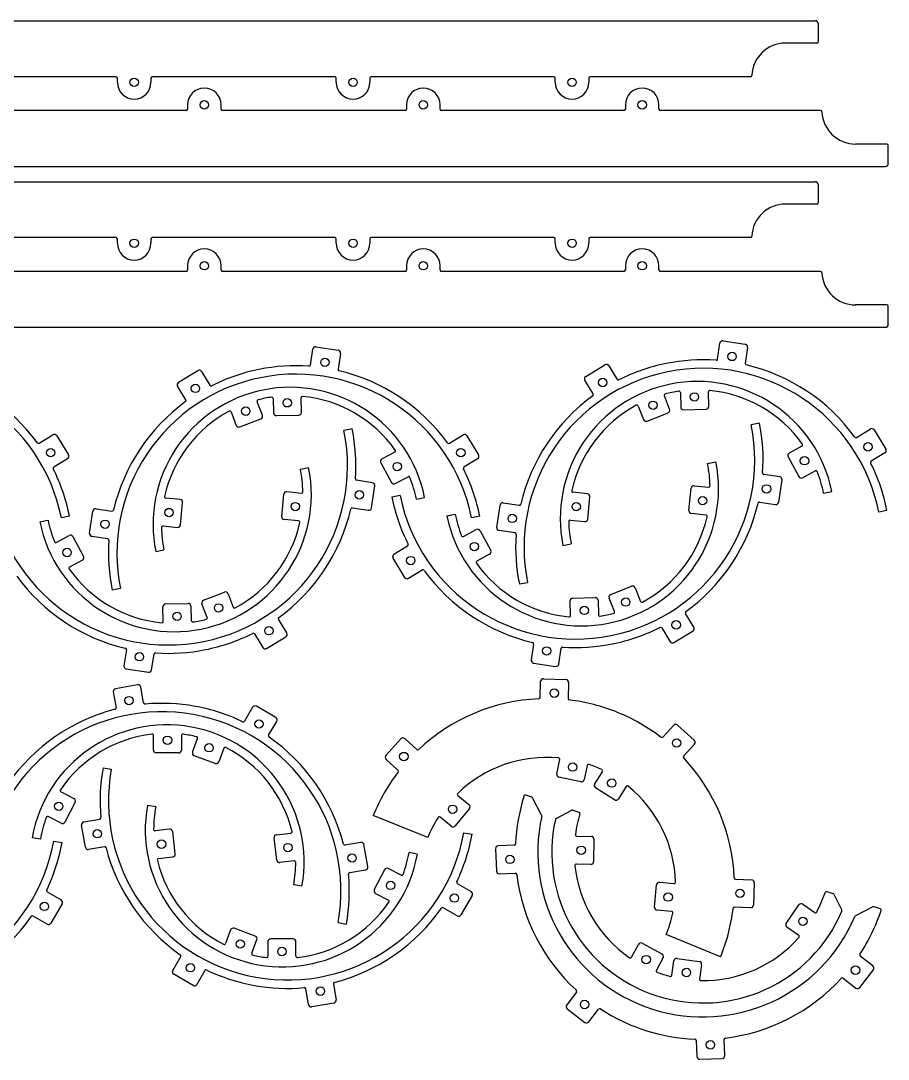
# Model space of a CAD drawing. Header units: millimetres. Extents: x -311 to 307, y -359 to 12.
# Drawn here: x -3.4 to 306.5, y -359 to 12.1 of the extents above; entities that cross this region are included whole.
import ezdxf

# ---------------------------------------------------------------- set-up
doc = ezdxf.new("R2010")
doc.units = ezdxf.units.MM
doc.header["$MEASUREMENT"] = 0
doc.layers.add('Default', color=18, linetype='Continuous', true_color=0x000000)

msp = doc.modelspace()

# ---------------------------------------------------------------- linework, layer by layer
at = {"layer": 'Default'}
for p, q in [((-284.52, 12.13), (-2.02, 12.13)), ((-2.02, 12.13), (280.48, 12.13)), ((281.48, 11.13), (281.48, 4.63)), ((280.98, 4.13), (269.79, 4.13)), ((-2.02, -7.87), (-34.64, -7.87)), ((30.59, -7.87), (-2.02, -7.87)), ((31.09, -9.87), (31.09, -8.37)), ((43.09, -8.37), (43.09, -9.87)), ((108.82, -7.87), (43.59, -7.87)), ((109.32, -9.87), (109.32, -8.37)), ((121.32, -8.37), (121.32, -9.87)), ((187.06, -7.87), (121.82, -7.87)), ((187.56, -9.87), (187.56, -8.37)), ((199.56, -8.37), (199.56, -9.87)), ((257.3, -7.87), (200.06, -7.87)), ((56.16, -17.93), (56.16, -19.43)), ((68.16, -19.43), (68.16, -17.93)), ((134.39, -17.93), (134.39, -19.43)), ((146.39, -19.43), (146.39, -17.93)), ((212.62, -17.93), (212.62, -19.43)), ((224.62, -19.43), (224.62, -17.93)), ((23.04, -19.93), (-9.57, -19.93)), ((55.66, -19.93), (23.04, -19.93)), ((133.89, -19.93), (68.66, -19.93)), ((212.12, -19.93), (146.89, -19.93)), ((282.36, -19.93), (225.12, -19.93)), ((306.04, -31.93), (294.85, -31.93)), ((306.54, -38.93), (306.54, -32.43)), ((-259.46, -39.93), (23.04, -39.93)), ((23.04, -39.93), (305.54, -39.93)), ((-284.52, -45.39), (-2.02, -45.39)), ((-2.02, -45.39), (280.48, -45.39)), ((281.48, -46.39), (281.48, -52.89)), ((280.98, -53.39), (269.79, -53.39)), ((-2.02, -65.39), (-34.64, -65.39)), ((30.59, -65.39), (-2.02, -65.39)), ((31.09, -67.39), (31.09, -65.89)), ((43.09, -65.89), (43.09, -67.39)), ((108.82, -65.39), (43.59, -65.39)), ((109.32, -67.39), (109.32, -65.89)), ((121.32, -65.89), (121.32, -67.39)), ((187.06, -65.39), (121.82, -65.39)), ((187.56, -67.39), (187.56, -65.89)), ((199.56, -65.89), (199.56, -67.39)), ((257.3, -65.39), (200.06, -65.39)), ((23.04, -77.44), (-9.57, -77.44)), ((55.66, -77.44), (23.04, -77.44)), ((56.16, -75.44), (56.16, -76.94)), ((68.16, -76.94), (68.16, -75.44)), ((133.89, -77.44), (68.66, -77.44)), ((134.39, -75.44), (134.39, -76.94)), ((146.39, -76.94), (146.39, -75.44)), ((212.12, -77.44), (146.89, -77.44)), ((212.62, -75.44), (212.62, -76.94)), ((224.62, -76.94), (224.62, -75.44)), ((282.36, -77.44), (225.12, -77.44)), ((306.04, -89.44), (294.85, -89.44)), ((306.54, -96.44), (306.54, -89.94)), ((-259.46, -97.44), (23.04, -97.44)), ((23.04, -97.44), (305.54, -97.44)), ((245.55, -108.82), (246.41, -103.15)), ((100.04, -110.91), (100.9, -105.25)), ((110.78, -106.75), (109.93, -112.41)), ((256.3, -104.65), (255.44, -110.32)), ((206.67, -111.15), (209.65, -116.04)), ((61.16, -113.25), (64.14, -118.14)), ((55.6, -123.35), (52.62, -118.46)), ((201.12, -121.25), (198.13, -116.36)), ((228.42, -126.73), (226.54, -121.92)), ((232.26, -120.77), (232.38, -125.94)), ((242.38, -125.7), (242.26, -120.53)), ((82.9, -128.83), (81.02, -124.02)), ((86.74, -122.87), (86.87, -128.03)), ((96.87, -127.79), (96.74, -122.63)), ((217.23, -125.57), (219.11, -130.38)), ((71.71, -127.67), (73.59, -132.48)), ((3.16, -138.88), (8.05, -135.9)), ((149.73, -138.88), (154.62, -135.9)), ((295.24, -136.78), (300.13, -133.8)), ((275.71, -139.94), (271.16, -142.39)), ((13.26, -144.44), (8.37, -147.42)), ((130.19, -142.04), (125.65, -144.49)), ((159.82, -144.44), (154.94, -147.42)), ((305.34, -142.34), (300.45, -145.32)), ((122.24, -152.97), (116.58, -152.11)), ((130.4, -153.29), (134.94, -150.84)), ((267.76, -150.87), (262.1, -150.01)), ((275.92, -151.19), (280.46, -148.74)), ((237.2, -154.09), (242.34, -154.59)), ((53.51, -159.01), (48.37, -158.5)), ((91.68, -156.18), (96.82, -156.69)), ((199.03, -156.91), (193.89, -156.4)), ((23.47, -162.29), (29.13, -163.15)), ((115.08, -161.99), (120.74, -162.85)), ((168.99, -160.19), (174.65, -161.05)), ((260.6, -159.9), (266.26, -160.75)), ((95.84, -166.64), (90.7, -166.14)), ((192.91, -166.36), (198.05, -166.86)), ((241.36, -164.54), (236.22, -164.04)), ((47.39, -168.45), (52.53, -168.96)), ((154.79, -172.21), (159.33, -169.76)), ((173.15, -170.94), (167.49, -170.08)), ((9.27, -174.31), (13.82, -171.85)), ((27.63, -173.04), (21.97, -172.18)), ((134.8, -175.63), (129.91, -178.61)), ((18.57, -180.65), (14.02, -183.11)), ((164.09, -178.55), (159.54, -181.01)), ((135.11, -187.15), (140, -184.17)), ((70.62, -192.67), (72.51, -197.48)), ((216.14, -190.57), (218.02, -195.38)), ((63.19, -201.12), (61.31, -196.31)), ((192.99, -200.42), (192.87, -195.25)), ((202.86, -195.01), (202.99, -200.18)), ((208.71, -199.02), (206.83, -194.21)), ((47.47, -202.51), (47.35, -197.35)), ((57.35, -197.11), (57.47, -202.27)), ((237.11, -204.59), (234.13, -199.7)), ((91.6, -206.69), (88.62, -201.8)), ((80.08, -207), (83.06, -211.89)), ((225.59, -204.91), (228.58, -209.8)), ((179.81, -210.63), (178.95, -216.29)), ((34.29, -212.73), (33.43, -218.39)), ((43.32, -219.89), (44.18, -214.23)), ((188.83, -217.79), (189.69, -212.13)), ((40.46, -231.71), (39.49, -226.06)), ((182.12, -229.74), (182.34, -224.02)), ((192.33, -224.4), (192.12, -230.12)), ((29.63, -227.76), (30.61, -233.41)), ((79.38, -233.25), (76.5, -238.2)), ((85.14, -243.23), (88.02, -238.28)), ((226.04, -243.93), (229.88, -239.69)), ((43.97, -248.52), (43.99, -243.35)), ((53.99, -243.39), (53.97, -248.56)), ((57.95, -249.27), (59.74, -244.43)), ((133.83, -244.46), (138.07, -248.3)), ((69.12, -247.88), (67.34, -252.73)), ((237.29, -246.4), (233.45, -250.64)), ((131.36, -255.71), (127.12, -251.87)), ((188.13, -257), (189.21, -251.95)), ((198.99, -254.06), (197.9, -259.11)), ((201.65, -260.63), (204.4, -256.26)), ((10.95, -263.44), (15.54, -265.8)), ((212.86, -261.58), (210.11, -265.96)), ((152.72, -264.76), (156.73, -268.02)), ((179.18, -265.33), (176.99, -264.63)), ((182.68, -271.82), (179.47, -265.58)), ((187.85, -272.97), (193.47, -270.07)), ((193.85, -270.04), (196.04, -270.74)), ((10.97, -274.69), (6.37, -272.33)), ((19.12, -274.2), (24.76, -273.23)), ((150.42, -275.78), (146.41, -272.52)), ((49.73, -276.8), (44.61, -277.41)), ((87.96, -278.84), (93.08, -278.23)), ((118.06, -281.52), (112.41, -282.49)), ((195.22, -279.33), (200.39, -279.4)), ((26.46, -283.08), (20.82, -284.06)), ((172.9, -282.55), (167.18, -282.77)), ((45.79, -287.34), (50.92, -286.73)), ((94.27, -288.16), (89.14, -288.77)), ((200.25, -289.4), (195.09, -289.33)), ((114.11, -292.34), (119.76, -291.37)), ((132.5, -293.24), (127.9, -290.88)), ((167.56, -292.76), (173.28, -292.54)), ((152.55, -296.25), (157.5, -299.13)), ((224.88, -295.77), (230.02, -296.24)), ((252.01, -294.69), (257.73, -294.91)), ((6.02, -299.23), (10.97, -302.12)), ((123.33, -299.77), (127.92, -302.14)), ((284.59, -299.14), (286.78, -299.84)), ((287.07, -300.09), (289.96, -305.71)), ((276.02, -303.65), (280.27, -306.6)), ((5.94, -310.76), (0.99, -307.88)), ((152.47, -307.78), (147.52, -304.89)), ((229.12, -306.2), (223.98, -305.73)), ((257.35, -304.9), (251.63, -304.69)), ((301.08, -304.58), (294.84, -307.79)), ((303.64, -305.25), (301.46, -304.55)), ((71.53, -312.84), (69.75, -317.69)), ((274.56, -314.81), (270.32, -311.86)), ((79.13, -321.15), (80.92, -316.3)), ((84.9, -317.02), (84.88, -322.18)), ((94.88, -322.22), (94.9, -317.05)), ((214.84, -322.57), (217.25, -318)), ((50.85, -327.29), (53.73, -322.34)), ((226.1, -322.66), (223.69, -327.23)), ((301.08, -325.71), (296.55, -322.2)), ((229.25, -329.01), (229.95, -323.9)), ((239.86, -325.25), (239.16, -330.37)), ((62.37, -327.37), (59.49, -332.32)), ((226.27, -328.74), (226.27, -328.74)), ((226.27, -328.74), (226.27, -328.74)), ((290.43, -330.11), (294.95, -333.61)), ((99.39, -339.51), (98.41, -333.86)), ((108.27, -332.16), (109.24, -337.81)), ((195.15, -335.05), (191.64, -339.57)), ((199.55, -345.7), (203.05, -341.18)), ((237.93, -352.36), (238.15, -358.08)), ((248.14, -357.69), (247.92, -351.97))]:
    msp.add_line(p, q, dxfattribs=at)
for points in [[(247.55, -102.32), (255.46, -103.51)], [(102.04, -104.41), (109.94, -105.61)], [(198.47, -114.98), (205.3, -110.82)], [(52.95, -117.08), (59.78, -112.92)], [(87.89, -129.01), (95.89, -128.82)], [(220.4, -130.95), (227.85, -128.03)], [(233.41, -126.91), (241.41, -126.72)], [(74.89, -133.04), (82.34, -130.13)], [(260.52, -131.65), (257.58, -132.24)], [(9.43, -136.23), (13.59, -143.06)], [(115, -133.75), (112.06, -134.34)], [(155.99, -136.23), (160.16, -143.06)], [(301.51, -134.13), (305.67, -140.96)], [(270.76, -143.75), (274.56, -150.79)], [(96.48, -148.17), (99.42, -147.57)], [(125.24, -145.85), (129.04, -152.89)], [(242, -146.07), (244.94, -145.48)], [(267.4, -159.92), (268.6, -152.01)], [(121.88, -162.01), (123.08, -154.11)], [(235.32, -162.94), (236.11, -154.98)], [(89.81, -165.04), (90.59, -157.08)], [(132.09, -157.5), (129.15, -158.09)], [(137.92, -158.83), (140.87, -158.24)], [(199.14, -165.97), (199.93, -158)], [(283.44, -156.73), (286.38, -156.14)], [(21.13, -171.04), (22.33, -163.13)], [(53.63, -168.06), (54.41, -160.1)], [(166.65, -168.94), (167.85, -161.03)], [(306.09, -162.86), (303.16, -163.45)], [(3.35, -166.91), (6.29, -166.32)], [(14.01, -164.96), (11.07, -165.55)], [(148.86, -164.81), (151.81, -164.22)], [(160.58, -164.96), (157.64, -165.55)], [(160.69, -170.16), (164.49, -177.2)], [(15.17, -172.26), (18.97, -179.3)], [(44.79, -177.57), (47.73, -176.98)], [(190.31, -175.47), (193.25, -174.88)], [(129.57, -179.98), (133.74, -186.81)], [(177.67, -188.71), (174.73, -189.3)], [(32.16, -190.8), (29.22, -191.4)], [(61.88, -195.02), (69.33, -192.1)], [(207.39, -192.92), (214.84, -190)], [(48.32, -196.33), (56.32, -196.13)], [(193.84, -194.23), (201.84, -194.04)], [(229.95, -210.13), (236.78, -205.96)], [(84.43, -212.23), (91.26, -208.06)], [(179.79, -217.43), (187.7, -218.63)], [(34.27, -219.53), (42.18, -220.73)], [(38.33, -225.25), (30.45, -226.61)], [(183.38, -223.06), (191.37, -223.36)], [(87.66, -236.92), (80.75, -232.89)], [(231.29, -239.62), (237.22, -244.99)], [(127.05, -250.46), (132.42, -244.53)], [(52.97, -249.55), (44.97, -249.52)], [(66.05, -253.32), (58.55, -250.56)], [(25.97, -254.84), (28.92, -255.37)], [(196.71, -259.87), (188.89, -258.19)], [(208.73, -266.27), (201.96, -262.01)], [(15.97, -267.15), (12.31, -274.26)], [(44.78, -268.88), (41.82, -268.35)], [(156.87, -269.43), (151.82, -275.63)], [(141.99, -279.81), (122.54, -271.89)], [(19.66, -283.24), (18.3, -275.36)], [(51.79, -285.62), (50.85, -277.67)], [(154.89, -278.07), (157.84, -278.6)], [(3.56, -280.38), (0.6, -279.85)], [(8.35, -281.05), (11.31, -281.58)], [(88.03, -287.9), (87.08, -279.96)], [(201.37, -280.41), (201.27, -288.41)], [(120.57, -290.21), (119.21, -282.33)], [(138.27, -285.72), (135.31, -285.19)], [(166.22, -283.81), (166.53, -291.8)], [(126.56, -291.31), (122.9, -298.43)], [(97.05, -297.22), (94.1, -296.69)], [(223.07, -304.65), (223.79, -296.68)], [(258.69, -295.95), (258.39, -303.94)], [(157.86, -300.5), (153.84, -307.41)], [(11.33, -303.48), (7.3, -310.4)], [(270.07, -310.47), (274.63, -303.9)], [(109.95, -310.2), (112.9, -310.73)], [(80.32, -315.02), (72.82, -312.25)], [(246.64, -322.43), (227.19, -314.51)], [(93.9, -316.05), (85.9, -316.02)], [(218.6, -317.58), (225.68, -321.31)], [(231.07, -323.04), (239, -324.12)], [(58.12, -332.68), (51.21, -328.66)], [(296.35, -333.44), (301.25, -327.11)], [(108.42, -338.96), (100.54, -340.32)], [(191.82, -340.98), (198.14, -345.88)], [(239.19, -359.04), (247.18, -358.73)]]:
    msp.add_lwpolyline(points, dxfattribs=at)
for centre in [(37.09, -9.87), (115.32, -9.87), (193.56, -9.87), (62.16, -17.93), (140.39, -17.93), (218.62, -17.93), (37.09, -67.39), (115.32, -67.39), (193.56, -67.39), (62.16, -75.44), (140.39, -75.44), (218.62, -75.44), (250.76, -107.86), (105.24, -109.96), (58.97, -119.27), (204.49, -117.17), (237.3, -122.32), (76.97, -127.4), (91.78, -124.42), (222.49, -125.3), (7.24, -142.25), (153.81, -142.25), (299.32, -140.15), (276.62, -145.13), (131.1, -147.23), (117.54, -157.31), (263.05, -155.21), (240.19, -159.4), (49.54, -163.64), (94.68, -161.5), (195.06, -161.54), (26.68, -167.83), (172.19, -165.74), (158.63, -175.82), (13.11, -177.92), (135.93, -180.8), (67.24, -197.75), (212.76, -195.65), (52.43, -200.73), (197.95, -198.63), (230.76, -203.78), (85.25, -205.88), (38.97, -215.19), (184.49, -213.09), (35.24, -230.86), (187.19, -228.21), (81.69, -239.22), (48.99, -245.04), (230.9, -246.01), (63.86, -247.72), (133.44, -250.85), (193.75, -254.63), (207.74, -260.33), (10.14, -268.64), (150.86, -269.69), (23.91, -278.45), (46.85, -282.18), (92.02, -283.4), (114.96, -287.12), (196.82, -284.35), (171.37, -287.61), (128.73, -296.93), (151.53, -301.44), (227.91, -301.07), (253.54, -299.75), (5, -304.42), (276.04, -309.75), (75.02, -317.86), (89.88, -320.53), (220.04, -323.43), (57.18, -326.35), (234.43, -328.04), (294.85, -327.21), (103.63, -334.72), (198.04, -339.47), (242.99, -353.89)]:
    msp.add_circle(centre, 1.5, dxfattribs=at)
for centre, radius, start, end in [((280.48, 11.13), 1, 0, 90), ((269.79, -7.88), 12, 89.6958, 177.7054), ((280.98, 4.63), 0.5, 270, 0), ((257.3, -7.37), 0.5, 270, 357.7054), ((30.59, -8.37), 0.5, 0, 90), ((37.09, -9.87), 6, 180, 0), ((43.59, -8.37), 0.5, 90, 180), ((108.82, -8.37), 0.5, 360, 90), ((115.32, -9.87), 6, 180, 0), ((121.82, -8.37), 0.5, 90, 180), ((187.06, -8.37), 0.5, 360, 90), ((193.56, -9.87), 6, 180, 0), ((200.06, -8.37), 0.5, 90, 180), ((62.16, -17.93), 6, 360, 180), ((140.39, -17.93), 6, 360, 180), ((218.62, -17.93), 6, 360, 180), ((55.66, -19.43), 0.5, 270, 0), ((68.66, -19.43), 0.5, 180, 270), ((133.89, -19.43), 0.5, 270, 0), ((146.89, -19.43), 0.5, 180, 270), ((212.12, -19.43), 0.5, 270, 0), ((225.12, -19.43), 0.5, 180, 270), ((282.36, -20.43), 0.5, 2.2946, 90), ((294.85, -19.93), 12, 182.2946, 270.3042), ((306.04, -32.43), 0.5, 360, 90), ((305.54, -38.93), 1, 270, 0), ((280.48, -46.39), 1, 0, 90), ((269.79, -65.39), 12, 89.6958, 177.7054), ((280.98, -52.89), 0.5, 270, 0), ((30.59, -65.89), 0.5, 0, 90), ((43.59, -65.89), 0.5, 90, 180), ((108.82, -65.89), 0.5, 0, 90), ((121.82, -65.89), 0.5, 90, 180), ((187.06, -65.89), 0.5, 360, 90), ((200.06, -65.89), 0.5, 90, 180), ((257.3, -64.89), 0.5, 270, 357.7054), ((37.09, -67.39), 6, 180, 0), ((62.16, -75.44), 6, 360, 180), ((115.32, -67.39), 6, 180, 0), ((140.39, -75.44), 6, 360, 180), ((193.56, -67.39), 6, 180, 0), ((218.62, -75.44), 6, 360, 180), ((55.66, -76.94), 0.5, 270, 0), ((68.66, -76.94), 0.5, 180, 270), ((133.89, -76.94), 0.5, 270, 0), ((146.89, -76.94), 0.5, 180, 270), ((212.12, -76.94), 0.5, 270, 0), ((225.12, -76.94), 0.5, 180, 270), ((282.36, -77.94), 0.5, 2.2946, 90), ((294.85, -77.44), 12, 182.2946, 270.3042), ((306.04, -89.94), 0.5, 360, 90), ((305.54, -96.44), 1, 270, 0), ((247.4, -103.3), 1, 81.3787, 171.3789), ((255.31, -104.5), 1, 351.3789, 81.3787), ((101.89, -105.4), 1, 81.3787, 171.3789), ((109.8, -106.6), 1, 351.3789, 81.3787), ((94.9, -178.18), 67, 86.0526, 101.3787), ((99.54, -110.84), 0.5, 266.0526, 351.3789), ((205.82, -111.67), 1, 31.3785, 121.3788), ((240.41, -176.08), 67, 101.3787, 116.7049), ((240.41, -176.08), 67, 86.0526, 101.3787), ((245.06, -108.74), 0.5, 266.0526, 351.3789), ((255.94, -110.39), 0.5, 171.3789, 256.7049), ((240.41, -176.08), 67, 36.0526, 76.7049), ((-51.67, -178.18), 64, 11.3787, 101.3787), ((-51.67, -178.18), 67, 36.0526, 76.7049), ((60.3, -113.77), 1, 31.3785, 121.3788), ((94.9, -178.18), 67, 101.3787, 116.7049), ((94.9, -178.18), 64, 11.3787, 101.3787), ((110.42, -112.49), 0.5, 171.3789, 256.7049), ((94.9, -178.18), 67, 36.0526, 76.7049), ((240.41, -176.08), 64, 101.3787, 191.3787), ((198.99, -115.84), 1, 121.3788, 211.3785), ((240.41, -176.08), 64, 11.3787, 101.3787), ((94.9, -178.18), 64, 101.3787, 191.3787), ((53.47, -117.94), 1, 121.3788, 211.3785), ((64.56, -117.88), 0.5, 211.3785, 296.7049), ((238.35, -165.8), 49, 101.3787, 191.3787), ((210.08, -115.78), 0.5, 211.3785, 296.7049), ((238.35, -165.8), 49, 11.3787, 101.3787), ((92.83, -167.9), 49, 101.3787, 191.3787), ((92.83, -167.9), 49, 11.3787, 101.3787), ((92.83, -167.9), 46, 98.3217, 101.3787), ((86.24, -122.88), 0.5, 1.3786, 98.3217), ((97.24, -122.62), 0.5, 84.4357, 181.3785), ((92.83, -167.9), 46, 35.3218, 84.4357), ((240.41, -176.08), 67, 126.0526, 166.7049), ((200.69, -121.51), 0.5, 306.0526, 31.3785), ((227, -121.74), 0.5, 104.4357, 201.3789), ((238.35, -165.8), 46, 101.3787, 104.4357), ((238.35, -165.8), 46, 98.3217, 101.3787), ((231.76, -120.78), 0.5, 1.3786, 98.3217), ((242.76, -120.52), 0.5, 84.4357, 181.3785), ((238.35, -165.8), 46, 35.3218, 84.4357), ((94.9, -178.18), 67, 126.0526, 166.7049), ((55.17, -123.61), 0.5, 306.0526, 31.3785), ((81.49, -123.84), 0.5, 104.4357, 201.3789), ((92.83, -167.9), 46, 101.3787, 104.4357), ((238.35, -165.8), 46, 118.3218, 167.4356), ((216.76, -125.75), 0.5, 21.379, 118.3218), ((233.38, -125.91), 1, 181.3786, 271.3786), ((241.38, -125.72), 1, 271.3786, 1.3785), ((92.83, -167.9), 46, 118.3218, 167.4356), ((71.24, -127.85), 0.5, 21.379, 118.3218), ((81.97, -129.2), 1, 291.3788, 21.3789), ((87.87, -128.01), 1, 181.3786, 271.3786), ((95.87, -127.82), 1, 271.3786, 1.3785), ((227.49, -127.1), 1, 291.3788, 21.3789), ((74.52, -132.11), 1, 201.379, 291.3788), ((194.83, -144.87), 64, 281.3787, 11.3787), ((220.04, -130.01), 1, 201.379, 291.3788), ((194.83, -144.87), 67, 356.0526, 11.3787), ((8.57, -136.75), 1, 31.3788, 121.3785), ((49.32, -146.97), 64, 281.3787, 11.3787), ((49.32, -146.97), 67, 356.0526, 11.3787), ((155.14, -136.75), 1, 31.3788, 121.3785), ((294.98, -136.35), 0.5, 216.0526, 301.3785), ((300.65, -134.65), 1, 31.3788, 121.3785), ((2.9, -138.45), 0.5, 216.0526, 301.3785), ((149.47, -138.45), 0.5, 216.0526, 301.3785), ((275.47, -139.5), 0.5, 298.3786, 35.3218), ((304.82, -141.48), 1, 301.3785, 31.3788), ((12.74, -143.58), 1, 301.3785, 31.3788), ((126.12, -145.37), 1, 118.3786, 208.3791), ((129.95, -141.6), 0.5, 298.3786, 35.3218), ((159.3, -143.58), 1, 301.3785, 31.3788), ((271.64, -143.27), 1, 118.3786, 208.3791), ((8.63, -147.84), 0.5, 121.3785, 206.7049), ((-51.67, -178.18), 67, 11.3787, 26.7049), ((51.39, -157.24), 49, 281.3787, 11.3787), ((51.39, -157.24), 46, 1.3218, 11.3787), ((155.2, -147.84), 0.5, 121.3785, 206.7049), ((94.9, -178.18), 67, 11.3787, 26.7049), ((196.9, -155.14), 49, 281.3787, 11.3787), ((196.9, -155.14), 46, 1.3218, 11.3787), ((300.71, -145.75), 0.5, 121.3785, 206.7049), ((240.41, -176.08), 67, 11.3787, 26.7049), ((116.66, -151.61), 0.5, 176.0526, 261.3789), ((135.18, -151.28), 0.5, 21.4357, 118.3788), ((92.83, -167.9), 46, 11.3787, 21.4357), ((262.17, -149.52), 0.5, 176.0526, 261.3789), ((267.61, -151.86), 1, 351.3787, 81.3789), ((275.44, -150.31), 1, 208.3791, 298.3788), ((280.7, -149.18), 0.5, 21.4357, 118.3788), ((238.35, -165.8), 46, 11.3787, 21.4357), ((122.09, -153.96), 1, 351.3787, 81.3789), ((129.92, -152.41), 1, 208.3791, 298.3788), ((193.94, -155.91), 0.5, 167.4356, 264.3788), ((237.1, -155.08), 1, 84.3786, 174.3783), ((242.39, -154.09), 0.5, 264.3786, 1.3218), ((49.32, -146.97), 64, 191.3787, 281.3787), ((48.42, -158.01), 0.5, 167.4356, 264.3788), ((53.41, -160), 1, 354.3783, 84.3788), ((91.58, -157.18), 1, 84.3786, 174.3783), ((96.87, -156.19), 0.5, 264.3786, 1.3218), ((194.83, -144.87), 67, 191.3787, 206.7049), ((194.83, -144.87), 64, 191.3787, 281.3787), ((198.93, -157.91), 1, 354.3783, 84.3788), ((23.32, -163.28, -9.27), 1, 81.3789, 171.3787), ((29.21, -162.66), 0.5, 261.3789, 346.7049), ((49.32, -146.97), 67, 306.0526, 346.7049), ((115.01, -162.49), 0.5, 81.3789, 166.7049), ((120.89, -161.86), 1, 261.3789, 351.3787), ((168.84, -161.18), 1, 81.3789, 171.3787), ((174.72, -160.56), 0.5, 261.3789, 346.7049), ((194.83, -144.87), 67, 306.0526, 346.7049), ((236.32, -163.04), 1, 174.3783, 264.3788), ((260.52, -160.39), 0.5, 81.3789, 166.7049), ((266.41, -159.77), 1, 261.3789, 351.3787), ((51.39, -157.24), 49, 191.3787, 281.3787), ((51.39, -157.24), 46, 191.3787, 201.4357), ((90.8, -165.14), 1, 174.3783, 264.3788), ((95.79, -167.14), 0.5, 347.4356, 84.3788), ((196.9, -155.14), 49, 191.3787, 281.3787), ((196.9, -155.14), 46, 191.3787, 201.4357), ((192.86, -166.85), 0.5, 84.3786, 181.3218), ((238.35, -165.8), 46, 181.3218, 191.3787), ((198.15, -165.87), 1, 264.3786, 354.3783), ((196.9, -155.14), 46, 298.3218, 347.4356), ((241.31, -165.04), 0.5, 347.4356, 84.3788), ((47.34, -168.95), 0.5, 84.3786, 181.3218), ((92.83, -167.9), 46, 181.3218, 191.3787), ((52.63, -167.97), 1, 264.3786, 354.3783), ((51.39, -157.24), 46, 298.3218, 347.4356), ((159.81, -170.64), 1, 28.3791, 118.3788), ((167.64, -169.09), 1, 171.3787, 261.3789), ((9.03, -173.87), 0.5, 201.4357, 298.3788), ((14.29, -172.73), 1, 28.3791, 118.3788), ((22.12, -171.19), 1, 171.3787, 261.3789), ((27.56, -173.53), 0.5, 356.0526, 81.3789), ((94.9, -178.18), 67, 176.0526, 191.3787), ((154.55, -171.77), 0.5, 201.4357, 298.3788), ((173.08, -171.43), 0.5, 356.0526, 81.3789), ((240.41, -176.08), 67, 176.0526, 191.3787), ((134.54, -175.2), 0.5, 301.3785, 26.7049), ((163.61, -177.67), 1, 298.3786, 28.3791), ((18.09, -179.77), 1, 298.3786, 28.3791), ((130.43, -179.46), 1, 121.3785, 211.3788), ((159.78, -181.45), 0.5, 118.3786, 215.3218), ((196.9, -155.14), 46, 215.3218, 264.4357), ((14.26, -183.55), 0.5, 118.3786, 215.3218), ((51.39, -157.24), 46, 215.3218, 264.4357), ((140.26, -184.59), 0.5, 36.0526, 121.3785), ((194.83, -144.87), 67, 216.0526, 256.7049), ((49.32, -146.97), 67, 216.0526, 256.7049), ((134.59, -186.29), 1, 211.3788, 301.3785), ((69.69, -193.03), 1, 21.379, 111.3788), ((207.76, -193.85), 1, 111.3788, 201.3789), ((215.21, -190.93), 1, 21.379, 111.3788), ((48.35, -197.33), 1, 91.3786, 181.3785), ((56.35, -197.13), 1, 1.3786, 91.3786), ((62.24, -195.95), 1, 111.3788, 201.3789), ((193.87, -195.23), 1, 91.3786, 181.3785), ((201.86, -195.04), 1, 1.3786, 91.3786), ((218.49, -195.2), 0.5, 201.379, 298.3218), ((72.97, -197.29), 0.5, 201.379, 298.3218), ((192.49, -200.43), 0.5, 264.4357, 1.3785), ((203.49, -200.16), 0.5, 181.3786, 278.3217), ((196.9, -155.14), 46, 278.3217, 281.3787), ((196.9, -155.14), 46, 281.3787, 284.4357), ((208.24, -199.21), 0.5, 284.4357, 21.3789), ((234.56, -199.44), 0.5, 126.0526, 211.3785), ((46.97, -202.53), 0.5, 264.4357, 1.3785), ((57.97, -202.26), 0.5, 181.3786, 278.3217), ((51.39, -157.24), 46, 278.3217, 281.3787), ((51.39, -157.24), 46, 281.3787, 284.4357), ((62.73, -201.3), 0.5, 284.4357, 21.3789), ((89.04, -201.54), 0.5, 126.0526, 211.3785), ((49.32, -146.97), 67, 281.3787, 296.7049), ((79.65, -207.27), 0.5, 31.3785, 116.7049), ((90.74, -207.21), 1, 301.3788, 31.3785), ((194.83, -144.87), 67, 281.3787, 296.7049), ((225.17, -205.17), 0.5, 31.3785, 116.7049), ((236.26, -205.11), 1, 301.3788, 31.3785), ((179.31, -210.56), 0.5, 351.3789, 76.7049), ((194.83, -144.87), 67, 266.0526, 281.3787), ((229.43, -209.27), 1, 211.3785, 301.3788), ((33.8, -212.66), 0.5, 351.3789, 76.7049), ((44.67, -214.3), 0.5, 86.0526, 171.3789), ((49.32, -146.97), 67, 266.0526, 281.3787), ((83.91, -211.37), 1, 211.3785, 301.3788), ((190.19, -212.21), 0.5, 86.0526, 171.3789), ((34.42, -218.54), 1, 171.3789, 261.3787), ((179.94, -216.44), 1, 171.3789, 261.3787), ((187.85, -217.64), 1, 261.3787, 351.3789), ((42.33, -219.74), 1, 261.3787, 351.3789), ((38.5, -226.23), 1, 9.7871, 99.7874), ((183.34, -224.06), 1, 87.8433, 177.843), ((191.33, -224.36), 1, 357.843, 87.8433), ((30.62, -227.59), 1, 99.7874, 189.7871), ((181.63, -229.72), 0.5, 272.5169, 357.843), ((192.62, -230.14), 0.5, 177.843, 263.1695), ((30.11, -233.49), 0.5, 284.4612, 9.7871), ((40.95, -231.62), 0.5, 189.7871, 275.1135), ((46.97, -298.85), 67, 79.7873, 95.1135), ((46.97, -298.85), 67, 64.4612, 79.7873), ((80.25, -233.76), 1, 59.7873, 149.7875), ((184.59, -297.16), 67, 92.5169, 133.1695), ((184.59, -297.16), 67, 67.8432, 83.1695), ((46.97, -298.85), 64, 79.7873, 169.7873), ((46.97, -298.85), 67, 104.4612, 145.1135), ((46.97, -298.85), 64, 349.7873, 79.7873), ((87.16, -237.78), 1, 329.7875, 59.7873), ((184.59, -297.16), 67, 52.5169, 67.8432), ((48.83, -288.54), 49, 79.7873, 169.7873), ((48.83, -288.54), 49, 349.7873, 79.7873), ((76.07, -237.95), 0.5, 244.4612, 329.7875), ((230.62, -240.36), 1, 47.8432, 137.8434), ((48.83, -288.54), 46, 96.7304, 145.8442), ((43.49, -243.35), 0.5, 359.7876, 96.7304), ((54.49, -243.39), 0.5, 82.8443, 179.7875), ((48.83, -288.54), 46, 79.7873, 82.8443), ((48.83, -288.54), 46, 76.7303, 79.7873), ((59.27, -244.25), 0.5, 339.7872, 76.7303), ((85.57, -243.48), 0.5, 149.7875, 235.1135), ((46.97, -298.85), 67, 14.4612, 55.1135), ((133.16, -245.2), 1, 47.8434, 137.8432), ((225.67, -243.59), 0.5, 232.5169, 317.8434), ((44.97, -248.52), 1, 179.7876, 269.7874), ((52.97, -248.55), 1, 269.7874, 359.7875), ((69.59, -248.05), 0.5, 62.8443, 159.7871), ((48.83, -288.54), 46, 13.7304, 62.8443), ((138.41, -247.93), 0.5, 227.8434, 313.1695), ((236.55, -245.73), 1, 317.8434, 47.8432), ((58.89, -249.62), 1, 159.7872, 249.7872), ((127.79, -251.13), 1, 137.8432, 227.8434), ((184.59, -297.16), 46, 84.7863, 133.9001), ((188.72, -251.85), 0.5, 347.8436, 84.7863), ((233.82, -250.98), 0.5, 137.8434, 223.1695), ((184.59, -297.16), 67, 2.5169, 43.1695), ((91.9, -266.72), 67, 169.7873, 185.1135), ((91.9, -266.72), 64, 169.7873, 259.7873), ((66.4, -252.38), 1, 249.7872, 339.7871), ((131.03, -256.08), 0.5, 322.5169, 47.8434), ((199.48, -254.16), 0.5, 70.9002, 167.8433), ((184.59, -297.16), 46, 67.8432, 70.9002), ((184.59, -297.16), 46, 64.7862, 67.8432), ((203.97, -255.99), 0.5, 327.8431, 64.7862), ((184.59, -297.16), 67, 142.5169, 157.8432), ((189.1, -257.21), 1, 167.8436, 257.8433), ((196.92, -258.9), 1, 257.8433, 347.8433), ((11.18, -262.99), 0.5, 145.8442, 242.7874), ((202.49, -261.16), 1, 147.8431, 237.8431), ((213.28, -261.85), 0.5, 50.9002, 147.8429), ((184.59, -297.16), 46, 1.7863, 50.9002), ((15.08, -266.69), 1, 332.7869, 62.7874), ((153.04, -264.37), 0.5, 133.9001, 230.8433), ((240.32, -284.94), 67, 162.6507, 177.5461), ((176.84, -265.11), 0.5, 72.2199, 162.6507), ((179.02, -265.81), 0.5, 27.22, 72.2199), ((209.27, -265.42), 1, 237.8431, 327.8429), ((90.05, -277.04), 49, 169.7873, 259.7873), ((90.05, -277.04), 46, 169.7873, 179.8443), ((156.1, -268.8), 1, 320.8428, 50.8433), ((193.7, -270.52), 0.5, 72.2199, 117.2197), ((195.89, -271.22), 0.5, 342.836, 72.2199), ((48.83, -288.54), 46, 159.7304, 169.7873), ((6.15, -272.77), 0.5, 62.7872, 159.7304), ((11.42, -273.8), 1, 242.7872, 332.7869), ((19.29, -275.19), 1, 99.7871, 189.7874), ((24.67, -272.74), 0.5, 279.7871, 5.1135), ((184.59, -297.16), 46, 147.7863, 157.8432), ((146.09, -272.9), 0.5, 50.8431, 147.7863), ((240.32, -284.94), 59, 167.483, 252.2199), ((182.23, -272.05), 0.5, 347.483, 27.22), ((240.32, -284.94), 54, 167.554, 252.2199), ((188.08, -273.41), 0.5, 117.2197, 167.554), ((240.32, -284.94), 46, 162.836, 172.277), ((44.55, -276.91), 0.5, 179.8443, 276.7874), ((49.85, -277.79), 1, 6.7877, 96.7874), ((91.9, -266.72), 64, 259.7873, 349.7873), ((93.02, -277.74), 0.5, 276.7872, 13.7304), ((151.05, -275), 1, 230.8431, 320.8428), ((-54.63, -269.7), 64, 259.7873, 349.7873), ((-54.63, -269.7), 67, 334.4612, 349.7873), ((88.07, -279.84), 1, 96.7872, 186.7877), ((118.23, -282.5, -9.27), 1, 9.7874, 99.7871), ((91.9, -266.72), 67, 334.4612, 349.7873), ((172.88, -282.05), 0.5, 272.2197, 357.5461), ((195.23, -278.83), 0.5, 172.277, 269.22), ((200.37, -280.4), 1, 359.2203, 89.22), ((20.65, -283.07), 1, 189.7874, 279.7871), ((26.54, -283.58), 0.5, 14.4612, 99.7871), ((91.9, -266.72), 67, 194.4612, 235.1135), ((50.8, -285.73), 1, 276.7872, 6.7877), ((90.05, -277.04), 49, 259.7873, 349.7873), ((112.33, -282), 0.5, 194.4612, 279.7871), ((90.05, -277.04), 46, 339.7304, 349.7873), ((167.22, -283.77), 1, 92.2197, 182.2199), ((45.85, -287.83), 0.5, 96.7872, 193.7304), ((90.05, -277.04), 46, 193.7304, 242.8443), ((89.02, -287.78), 1, 186.7877, 276.7874), ((48.83, -288.54), 46, 349.7873, 359.8443), ((94.32, -288.66), 0.5, 359.8443, 96.7874), ((195.08, -289.82), 0.5, 89.2197, 186.1627), ((200.27, -288.4), 1, 269.2197, 359.2203), ((46.97, -298.85), 67, 349.7873, 5.1135), ((114.2, -292.84), 0.5, 99.7871, 185.1135), ((119.59, -290.38), 1, 279.7871, 9.7874), ((127.45, -291.77), 1, 62.7872, 152.7869), ((132.73, -292.8), 0.5, 242.7872, 339.7304), ((167.53, -291.76), 1, 182.2199, 272.2197), ((173.3, -293.04), 0.5, 6.8936, 92.2197), ((240.32, -284.94), 67, 186.8936, 227.5461), ((240.32, -284.94), 46, 186.1627, 235.277), ((152.81, -295.82), 0.5, 154.4612, 239.7875), ((224.79, -296.77), 1, 84.8431, 174.8436), ((230.07, -295.74), 0.5, 264.8431, 1.7863), ((252.02, -294.19), 0.5, 182.5169, 267.843), ((257.69, -295.91), 1, 357.8433, 87.843), ((6.27, -298.8), 0.5, 154.4612, 239.7875), ((123.79, -298.88), 1, 152.7869, 242.7874), ((157, -300), 1, 329.7873, 59.7875), ((240.32, -284.94), 46, 332.1627, 341.6038), ((284.44, -299.62), 0.5, 72.2199, 161.6038), ((286.63, -300.32), 0.5, 27.22, 72.2199), ((10.47, -302.98), 1, 329.7873, 59.7875), ((90.05, -277.04), 46, 276.7304, 325.8442), ((127.7, -302.58), 0.5, 325.8442, 62.7874), ((257.39, -303.9), 1, 267.843, 357.8433), ((275.45, -304.47), 1, 55.2197, 145.2195), ((-54.63, -269.7), 67, 284.4612, 325.1135), ((0.74, -308.31), 0.5, 59.7875, 145.1135), ((91.9, -266.72), 67, 284.4612, 325.1135), ((147.27, -305.33), 0.5, 59.7875, 145.1135), ((152.97, -306.91), 1, 239.7875, 329.7873), ((240.32, -284.94), 59, 252.2199, 336.9567), ((224.07, -304.74), 1, 174.8436, 264.8433), ((240.32, -284.94), 54, 252.2199, 336.8857), ((184.59, -297.16), 46, 337.8432, 347.9002), ((229.08, -306.69), 0.5, 347.9002, 84.8433), ((184.59, -297.16), 67, 337.8432, 353.1695), ((251.61, -305.19), 0.5, 87.843, 173.1695), ((280.55, -306.19), 0.5, 235.2197, 332.1627), ((289.52, -305.94), 0.5, 336.8857, 27.22), ((295.07, -308.23), 0.5, 117.2197, 156.9567), ((240.32, -284.94), 67, 326.8936, 341.7891), ((301.3, -305.02), 0.5, 72.2199, 117.2197), ((303.49, -305.72), 0.5, 341.7891, 72.2199), ((6.44, -309.89), 1, 239.7875, 329.7873), ((270.89, -311.04), 1, 145.2195, 235.22), ((72.47, -313.19), 1, 69.7872, 159.7871), ((79.98, -315.95), 1, 339.7872, 69.7872), ((274.28, -315.22), 0.5, 318.277, 55.22), ((69.28, -317.52), 0.5, 242.8443, 339.7871), ((85.9, -317.02), 1, 89.7874, 179.7875), ((93.9, -317.05), 1, 359.7876, 89.7874), ((218.13, -318.47), 1, 62.2197, 152.2196), ((240.32, -284.94), 46, 269.1627, 318.277), ((53.3, -322.09), 0.5, 329.7875, 55.1135), ((79.6, -321.32), 0.5, 159.7872, 256.7303), ((90.05, -277.04), 46, 256.7303, 259.7873), ((90.05, -277.04), 46, 259.7873, 262.8443), ((84.38, -322.18), 0.5, 262.8443, 359.7875), ((95.38, -322.22), 0.5, 179.7876, 276.7304), ((214.4, -322.34), 0.5, 235.277, 332.2196), ((225.21, -322.19), 1, 332.2197, 62.2197), ((296.86, -321.81), 0.5, 146.8936, 232.2201), ((230.94, -324.03), 1, 82.22, 172.22), ((238.86, -325.11), 1, 352.2201, 82.22), ((300.46, -326.5), 1, 322.2198, 52.2201), ((51.71, -327.79), 1, 149.7875, 239.7873), ((62.8, -327.62), 0.5, 64.4612, 149.7875), ((91.9, -266.72), 67, 244.4612, 259.7873), ((224.13, -327.46), 0.5, 152.2197, 249.1627), ((240.32, -284.94), 46, 249.1627, 252.2199), ((240.32, -284.94), 46, 252.2199, 255.277), ((228.75, -328.95), 0.5, 255.277, 352.22), ((240.32, -284.94), 67, 276.8936, 317.5461), ((290.12, -330.5), 0.5, 52.2201, 137.5461), ((58.63, -331.82), 1, 239.7873, 329.7875), ((91.9, -266.72), 67, 259.7873, 275.1135), ((97.92, -333.95), 0.5, 9.7871, 95.1135), ((108.76, -332.08), 0.5, 104.4612, 189.7871), ((239.65, -330.44), 0.5, 172.2201, 269.1627), ((295.56, -332.82), 1, 232.2201, 322.2198), ((194.75, -334.74), 0.5, 322.2201, 47.5461), ((100.37, -339.34), 1, 189.7871, 279.7874), ((108.25, -337.98), 1, 279.7874, 9.7871), ((192.43, -340.19), 1, 142.2201, 232.2198), ((203.45, -341.48), 0.5, 56.8936, 142.2201), ((240.32, -284.94), 67, 236.8936, 252.2199), ((198.76, -345.09), 1, 232.2198, 322.2201), ((240.32, -284.94), 67, 252.2199, 267.5461), ((237.43, -352.38), 0.5, 2.2197, 87.5461), ((248.42, -351.95), 0.5, 96.8936, 182.2197), ((239.15, -358.04), 1, 182.2197, 272.2199), ((247.14, -357.73), 1, 272.2199, 2.2197)]:
    msp.add_arc(centre, radius, start, end, dxfattribs=at)

doc.saveas('drawing.dxf')
